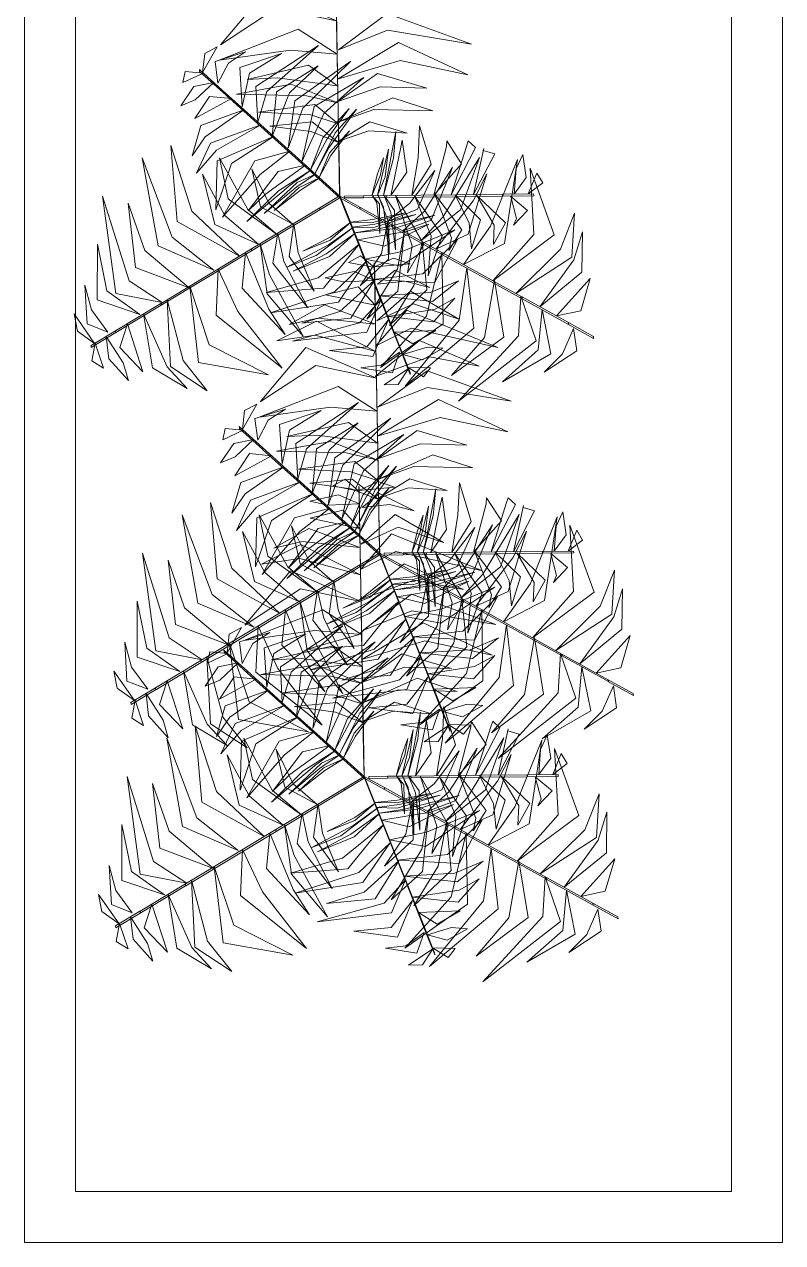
# Model space of a CAD drawing. Header units: millimetres. Extents: x 935 to 13922, y 3203 to 7816.
# Drawn here: x 4121.1 to 4165.6, y 7058.3 to 7129.8 of the extents above; entities that cross this region are included whole.
import ezdxf

# ---------------------------------------------------------------- set-up
doc = ezdxf.new("R2010")
doc.units = ezdxf.units.MM
doc.layers.add('PIANTE', color=7, linetype='Continuous', lineweight=5, true_color=0x007a00)
doc.layers.add('TRATTEGGIO_legno_colore', color=7, linetype='Continuous', lineweight=5, true_color=0xa56740)

msp = doc.modelspace()

# ---------------------------------------------------------------- linework, layer by layer
at = {"layer": 'PIANTE'}
for points in [[(4139.437, 7130.015, -0.187), (4135.881, 7130.744, -0.745), (4132.62, 7128.612, -1.51), (4135.304, 7131.8, -0.751)], [(4139.514, 7125.787, -0.575), (4139.526, 7125.675, -0.575), (4139.416, 7131.864, -0.033), (4139.403, 7131.976, -0.033)], [(4139.549, 7128.315, -0.377), (4142.431, 7129.469, -0.794), (4147.358, 7128.657, -1.742), (4142.414, 7130.444, -0.709)], [(4139.472, 7128.064, -0.358), (4136.736, 7128.303, -0.816), (4132.555, 7127.719, -1.603), (4137.192, 7129.526, -0.626)], [(4131.578, 7126.989, 5.466), (4132.428, 7128.484, 5.06), (4131.702, 7128.1, 5.125)], [(4132.468, 7126.362, 5.732), (4133.092, 7127.538, 5.409), (4134.097, 7128.194, 5.28), (4132.305, 7127.635, 5.318)], [(4133.906, 7124.979, 5.74), (4134.328, 7126.948, 5.519), (4136.205, 7128.11, 5.09), (4133.755, 7127.289, 5.599)], [(4134.817, 7124.072, 5.596), (4135.338, 7125.863, 5.803), (4138.383, 7128.574, 4.617), (4134.706, 7126.171, 6.318)], [(4139.499, 7126.599, -0.513), (4143.184, 7127.697, -1.078), (4147.147, 7126.853, -1.857), (4143.084, 7128.752, -0.971)], [(4139.505, 7126.196, -0.522), (4135.954, 7126.67, -1.102), (4134.189, 7126.583, -1.419), (4137.798, 7127.413, -0.711)], [(4135.661, 7123.234, 4.777), (4136.673, 7125.786, 4.893), (4138.364, 7127.378, 4.26), (4135.922, 7125.852, 5.412)], [(4136.607, 7122.547, 3.937), (4137.469, 7124.895, 4.088), (4140.281, 7127.651, 3.072), (4136.993, 7125.324, 4.538)], [(4131.621, 7126.95, 5.503), (4130.421, 7126.391, 5.142), (4130.556, 7127.045, 5.157)], [(4132.749, 7125.936, 5.895), (4132.761, 7125.824, 5.895), (4131.4, 7127.049, 5.404), (4131.388, 7127.161, 5.404)], [(4137.406, 7121.74, 3.157), (4138.69, 7124.571, 3.178), (4141.043, 7126.702, 2.273), (4138.134, 7124.984, 3.674)], [(4139.522, 7125.276, -1.097), (4142.004, 7126.15, -0.891), (4144.745, 7126.075, -1.699), (4141.836, 7126.937, -0.063)], [(4132.23, 7126.401, 5.723), (4131.149, 7125.385, 5.42), (4130.292, 7125.032, 5.16), (4131.059, 7126.166, 5.357)], [(4139.523, 7125.2, -1.137), (4137.668, 7125.623, -1.141), (4133.565, 7125.718, -1.995), (4136.772, 7126.3, -0.669)], [(4133.279, 7125.456, 5.841), (4131.124, 7124.282, 5.503), (4131.985, 7125.584, 5.796)], [(4134.78, 7124.106, 5.65), (4134.793, 7123.994, 5.65), (4132.761, 7125.824, 5.89), (4132.748, 7125.936, 5.89)], [(4139.472, 7124.05, -2.305), (4141.631, 7124.819, -2.116), (4145.094, 7124.736, -3.124), (4142.745, 7125.503, -1.733)], [(4139.598, 7121.104, -5.259), (4139.61, 7120.992, -5.259), (4139.526, 7125.676, -0.574), (4139.514, 7125.788, -0.574)], [(4134.006, 7124.802, 5.755), (4131.732, 7123.211, 5.332), (4130.96, 7122.092, 5.077), (4131.47, 7123.883, 5.445)], [(4139.545, 7123.983, -2.354), (4137.931, 7124.504, -2.204), (4134.863, 7124.657, -2.761), (4138.163, 7125.112, -1.54)], [(4137.913, 7121.283, 2.222), (4138.884, 7123.096, 2.697), (4140.175, 7124.883, 2.088), (4138.642, 7123.149, 3.586)], [(4138.146, 7120.995, 0.895), (4138.989, 7122.574, 1.318), (4140.617, 7124.834, 0.563), (4139.365, 7123.449, 1.85)], [(4134.986, 7123.919, 5.462), (4132.4, 7122.435, 5.502), (4131.218, 7121.073, 5.091), (4132.047, 7122.84, 5.89)], [(4137.806, 7121.38, 2.789), (4137.818, 7121.268, 2.789), (4134.793, 7123.994, 5.64), (4134.78, 7124.106, 5.64)], [(4139.564, 7122.883, -3.454), (4137.949, 7123.521, -3.188), (4135.527, 7123.837, -3.431), (4138.019, 7124.088, -2.602)], [(4139.564, 7122.96, -3.414), (4141.329, 7123.563, -3.286), (4143.585, 7123.418, -4.033), (4141.4, 7124.092, -2.778)], [(4143.866, 7119.783, 7.68), (4144.225, 7121.971, 7.477), (4144.311, 7123.855, 6.729), (4144.994, 7121.598, 8.095)], [(4135.743, 7123.236, 4.748), (4133.273, 7121.648, 4.679), (4132.347, 7118.931, 3.32), (4132.424, 7121.812, 5.102)], [(4138.417, 7120.829, -0.309), (4139.112, 7122.115, 0.008), (4140.192, 7123.568, -0.584), (4139.034, 7122.272, 0.571)], [(4142.193, 7119.765, 5.994), (4142.495, 7121.246, 6.174), (4142.93, 7123.522, 5.649), (4142.778, 7121.956, 6.778)], [(4133.747, 7116.21, -0.513), (4130.953, 7118.852, -1.078), (4129.703, 7122.706, -1.857), (4130.09, 7118.238, -0.971)], [(4136.697, 7122.377, 3.85), (4134.95, 7121.01, 3.648), (4132.735, 7118.493, 2.899), (4134.638, 7121.806, 4.266)], [(4141.836, 7119.761, 4.664), (4142.143, 7121.047, 4.988), (4142.496, 7122.493, 4.685), (4142.298, 7120.854, 5.69)], [(4142.636, 7119.769, 6.819), (4143.21, 7122.609, 6.632), (4143.297, 7123.014, 6.39), (4143.562, 7121.128, 7.187)], [(4145.149, 7119.797, 8.578), (4145.891, 7122.638, 8.509), (4145.907, 7122.983, 7.15), (4146.787, 7121.625, 8.932)], [(4146.168, 7119.808, 9.292), (4147.066, 7122.651, 9.332), (4147.174, 7122.985, 8.921), (4147.6, 7122.592, 9.719)], [(4147.488, 7119.822, 9.585), (4148.084, 7122.532, 9.161), (4148.054, 7122.411, 8.907), (4148.731, 7122.215, 9.275)], [(4132.236, 7115.395, -0.377), (4129.796, 7117.314, -0.794), (4128.035, 7121.987, -1.742), (4128.96, 7116.812, -0.709)], [(4135.968, 7117.462, -2.305), (4134.223, 7118.946, -2.116), (4132.563, 7121.987, -3.124), (4133.073, 7119.569, -1.733)], [(4141.514, 7119.757, 3.462), (4141.855, 7121.044, 3.913), (4142.194, 7121.971, 3.888), (4142.014, 7120.981, 4.545)], [(4144.396, 7117.102, -1.137), (4145.691, 7118.497, -1.141), (4147.825, 7122.003, -1.995), (4146.725, 7118.934, -0.669)], [(4146.903, 7115.714, -0.358), (4148.477, 7117.964, -0.816), (4150.062, 7121.877, -1.603), (4149.308, 7116.958, -0.626)], [(4149.877, 7119.848, 9.552), (4149.985, 7121.327, 9.25), (4150.376, 7122.168, 8.99), (4150.58, 7120.815, 9.186)], [(4134.881, 7116.892, -1.097), (4132.884, 7118.604, -0.891), (4131.578, 7121.016, -1.699), (4132.286, 7118.065, -0.063)], [(4137.94, 7121.257, 2.164), (4136.715, 7120.372, 2.344), (4134.179, 7118.241, 1.82), (4136.026, 7120.042, 2.948)], [(4137.61, 7121.555, 2.989), (4135.265, 7119.854, 2.802), (4134.253, 7118.863, 2.56), (4136.01, 7121.182, 3.357)], [(4136.866, 7118.086, -3.414), (4135.462, 7119.313, -3.286), (4134.459, 7121.339, -4.033), (4134.968, 7119.11, -2.778)], [(4138.205, 7121.019, 0.835), (4137.108, 7120.28, 1.158), (4135.195, 7118.704, 0.855), (4137.125, 7120.527, 1.86)], [(4138.825, 7120.462, -2.33), (4138.837, 7120.35, -2.33), (4137.818, 7121.268, 2.79), (4137.806, 7121.38, 2.79)], [(4139.598, 7121.104, -5.259), (4139.61, 7120.992, -5.259), (4139.634, 7119.632, -10.891), (4139.622, 7119.744, -10.891)], [(4142.37, 7118.224, -3.454), (4143.729, 7119.305, -3.188), (4145.214, 7121.244, -3.431), (4144.185, 7118.96, -2.602)], [(4143.332, 7117.691, -2.354), (4144.59, 7118.829, -2.204), (4146.256, 7121.409, -2.761), (4145, 7118.323, -1.54)], [(4145.268, 7116.62, -0.522), (4147.454, 7119.458, -1.102), (4148.261, 7121.03, -1.419), (4147.175, 7117.49, -0.711)], [(4148.609, 7114.769, -0.187), (4151.019, 7117.484, -0.745), (4150.803, 7121.374, -1.51), (4152.222, 7117.456, -0.751)], [(4150.697, 7119.857, 9.333), (4151.201, 7121.081, 8.972), (4151.545, 7120.508, 8.986)], [(4138.444, 7120.803, -0.368), (4137.322, 7120.088, 0.083), (4135.771, 7118.884, 0.059), (4137.248, 7120.241, 0.715)], [(4138.825, 7120.462, -2.33), (4138.837, 7120.35, -2.33), (4139.663, 7119.606, -8.638), (4139.651, 7119.718, -8.638)], [(4129.208, 7113.48, -0.049), (4127.262, 7114.76, -0.333), (4125.702, 7119.732, -1.336), (4126.485, 7114.009, -0.197)], [(4138.457, 7119.043, -5.259), (4138.469, 7118.931, -5.259), (4139.634, 7119.632, -10.891), (4139.622, 7119.744, -10.891)], [(4140.812, 7119.085, -5.259), (4140.824, 7118.973, -5.259), (4139.634, 7119.632, -10.891), (4139.622, 7119.744, -10.891)], [(4140.061, 7118.686, -2.33), (4140.074, 7118.574, -2.33), (4139.663, 7119.606, -8.638), (4139.651, 7119.718, -8.638)], [(4141.003, 7119.75, 1.5), (4141.015, 7119.638, 1.5), (4139.904, 7119.626, -4.808), (4139.892, 7119.738, -4.808)], [(4141.003, 7119.75, 1.5), (4141.015, 7119.638, 1.5), (4142.387, 7119.653, 6.62), (4142.375, 7119.765, 6.62)], [(4141.552, 7119.757, 3.52), (4141.802, 7119.339, 3.838), (4141.992, 7117.539, 3.246), (4141.965, 7119.276, 4.4)], [(4141.863, 7119.818, 4.725), (4142.203, 7119.084, 5.148), (4142.536, 7116.319, 4.392), (4142.52, 7118.186, 5.68)], [(4142.23, 7119.764, 6.052), (4142.634, 7118.771, 6.527), (4142.894, 7116.582, 5.917), (4142.848, 7118.896, 7.416)], [(4142.375, 7119.765, 6.618), (4142.387, 7119.653, 6.618), (4146.459, 7119.698, 9.47), (4146.446, 7119.809, 9.47)], [(4142.912, 7119.772, 6.986), (4143.886, 7116.819, 7.008), (4143.608, 7115.229, 6.102), (4144.574, 7116.891, 7.504)], [(4144.047, 7119.719, 7.766), (4145.002, 7117.408, 7.918), (4144.811, 7115.048, 6.901), (4145.644, 7117.415, 8.368)], [(4145.208, 7119.854, 8.607), (4146.192, 7117.291, 8.723), (4146.036, 7116.546, 8.09), (4146.789, 7117.752, 9.242)], [(4146.396, 7119.81, 9.426), (4147.226, 7118.139, 9.633), (4147.37, 7116.638, 8.447), (4147.9, 7118.341, 10.148)], [(4146.446, 7119.809, 9.48), (4146.459, 7119.698, 9.48), (4149.193, 7119.727, 9.719), (4149.181, 7119.839, 9.719)], [(4147.681, 7119.759, 9.57), (4148.704, 7118.025, 9.349), (4148.648, 7116.883, 8.919), (4149.357, 7118.162, 9.429)], [(4149.181, 7119.839, 9.725), (4149.193, 7119.727, 9.725), (4151.024, 7119.747, 9.234), (4151.012, 7119.859, 9.234)], [(4149.676, 7119.715, 9.561), (4150.013, 7118.428, 9.239), (4149.83, 7118.019, 9.11), (4150.658, 7118.89, 9.148)], [(4130.785, 7114.344, -0.194), (4128.179, 7116.531, -0.666), (4127.204, 7119.321, -1.231), (4127.635, 7115.542, -0.48)], [(4138.457, 7119.043, -5.259), (4138.469, 7118.931, -5.259), (4134.454, 7116.517, -0.574), (4134.442, 7116.629, -0.574)], [(4140.812, 7119.085, -5.259), (4140.824, 7118.973, -5.259), (4144.922, 7116.704, -0.574), (4144.91, 7116.816, -0.574)], [(4136.932, 7118.125, -3.454), (4137.188, 7116.407, -3.188), (4138.125, 7114.152, -3.431), (4136.662, 7116.184, -2.602)], [(4140.264, 7118.176, -0.309), (4139.072, 7117.332, 0.008), (4137.46, 7116.507, -0.584), (4139.071, 7117.156, 0.571)], [(4140.061, 7118.686, -2.33), (4140.074, 7118.574, -2.33), (4140.58, 7117.299, 2.79), (4140.568, 7117.411, 2.79)], [(4140.251, 7118.211, -0.368), (4141.575, 7118.355, 0.083), (4143.498, 7118.747, 0.059), (4141.573, 7118.185, 0.715)], [(4140.37, 7117.912, 0.835), (4141.681, 7118.087, 1.158), (4144.095, 7118.652, 0.855), (4141.557, 7117.874, 1.86)], [(4140.502, 7117.58, 2.164), (4141.993, 7117.831, 2.344), (4145.211, 7118.617, 1.82), (4142.757, 7117.821, 2.948)], [(4140.666, 7117.168, 2.989), (4143.522, 7117.653, 2.802), (4144.868, 7118.092, 2.56), (4142.266, 7116.792, 3.357)], [(4142.436, 7118.187, -3.414), (4142.076, 7116.357, -3.286), (4140.822, 7114.475, -4.033), (4142.498, 7116.03, -2.778)], [(4149.965, 7114.018, -0.052), (4152.582, 7116.618, -0.589), (4153.416, 7118.731, -1.013), (4153.259, 7116.15, -0.503)], [(4135.989, 7117.558, -2.354), (4136.345, 7115.9, -2.204), (4137.747, 7113.167, -2.761), (4135.703, 7115.797, -1.54)], [(4140.433, 7117.907, 0.895), (4138.978, 7116.865, 1.318), (4136.517, 7115.561, 0.563), (4138.253, 7116.247, 1.85)], [(4140.515, 7117.546, 2.222), (4138.841, 7116.351, 2.697), (4136.891, 7115.321, 2.088), (4139.034, 7116.196, 3.586)], [(4140.568, 7117.411, 2.789), (4140.58, 7117.299, 2.789), (4142.084, 7113.515, 5.64), (4142.072, 7113.627, 5.64)], [(4141.12, 7116.026, 3.85), (4143.291, 7116.477, 3.648), (4146.393, 7117.751, 2.899), (4143.219, 7115.625, 4.266)], [(4143.426, 7117.721, -2.305), (4143.012, 7115.467, -2.116), (4141.21, 7112.51, -3.124), (4143.048, 7114.16, -1.733)], [(4151.375, 7113.238, -0.559), (4153.372, 7115.995, -1.409), (4153.883, 7117.639, -1.574), (4153.848, 7115.268, -1.688)], [(4127.898, 7112.787, -0.696), (4125.961, 7114.167, -1.563), (4125.397, 7116.92, -1.642), (4125.395, 7113.637, -1.885)], [(4134.947, 7116.931, -1.137), (4135.508, 7115.112, -1.141), (4137.477, 7111.511, -1.995), (4135.369, 7113.998, -0.669)], [(4140.767, 7116.911, 3.157), (4138.361, 7114.942, 3.178), (4135.307, 7114.075, 2.273), (4138.676, 7114.326, 3.674)], [(4141.594, 7114.833, 4.748), (4144.512, 7115.162, 4.679), (4146.547, 7117.187, 3.32), (4145.201, 7114.638, 5.102)], [(4144.463, 7117.064, -1.097), (4143.979, 7114.479, -0.891), (4142.543, 7112.142, -1.699), (4144.744, 7114.23, -0.063)], [(4144.909, 7116.816, -0.575), (4144.922, 7116.704, -0.575), (4150.337, 7113.706, -0.033), (4150.324, 7113.818, -0.033)], [(4134.443, 7116.629, -0.575), (4134.455, 7116.517, -0.575), (4129.151, 7113.327, -0.033), (4129.138, 7113.439, -0.033)], [(4134.093, 7116.417, -0.522), (4135.458, 7113.105, -1.102), (4136.416, 7111.619, -1.419), (4133.893, 7114.33, -0.711)], [(4141.663, 7115.533, -2.839), (4140.134, 7115.84, -3.553), (4140.848, 7116.228, -3.748)], [(4141.663, 7115.573, -2.915), (4143.76, 7115.756, -3.585), (4142.79, 7116.086, -3.691)], [(4145.62, 7116.424, -0.513), (4144.729, 7112.683, -1.078), (4142.016, 7109.673, -1.857), (4145.692, 7112.242, -0.971)], [(4132.492, 7115.454, -0.358), (4133.652, 7112.965, -0.816), (4136.249, 7109.637, -1.603), (4132.366, 7112.749, -0.626)], [(4141.126, 7115.834, 3.937), (4139.312, 7114.112, 4.088), (4135.57, 7112.887, 3.072), (4139.549, 7113.515, 4.538)], [(4141.676, 7114.783, -2.088), (4139.83, 7114.694, -2.493), (4138.78, 7114.946, -3.025), (4140.468, 7115.304, -2.93)], [(4141.689, 7114.136, -1.466), (4141.702, 7114.024, -1.466), (4141.672, 7115.7, -3.142), (4141.659, 7115.812, -3.142)], [(4141.843, 7114.572, -1.952), (4143.453, 7114.749, -2.503), (4144.912, 7114.362, -2.451), (4142.874, 7115.386, -3.008)], [(4147.081, 7115.522, -0.377), (4146.64, 7112.449, -0.794), (4143.473, 7108.588, -1.742), (4147.493, 7111.977, -0.709)], [(4126.011, 7111.746, -1.952), (4125.052, 7113.052, -2.503), (4124.659, 7114.509, -2.451), (4124.791, 7112.232, -3.008)], [(4141.669, 7114.798, 4.777), (4139.63, 7112.959, 4.893), (4137.409, 7112.282, 4.26), (4140.274, 7112.568, 5.412)], [(4141.97, 7113.886, 5.462), (4144.946, 7114.069, 5.502), (4146.609, 7114.766, 5.091), (4145.083, 7113.55, 5.89)], [(4148.717, 7114.791, -0.194), (4148.126, 7111.44, -0.666), (4146.198, 7109.201, -1.231), (4149.255, 7111.464, -0.48)], [(4152.347, 7112.699, -1.078), (4154.336, 7114.905, -1.954), (4153.782, 7113.007, -1.781)], [(4130.82, 7114.448, -0.187), (4131.966, 7111.005, -0.745), (4135.443, 7109.247, -1.51), (4131.34, 7109.976, -0.751)], [(4141.702, 7113.328, -1.078), (4138.798, 7113.948, -1.954), (4140.718, 7114.417, -1.781)], [(4141.745, 7111.024, -0.022), (4141.757, 7110.912, -0.022), (4141.702, 7114.022, -1.472), (4141.689, 7114.134, -1.472)], [(4141.801, 7112.417, -0.696), (4143.964, 7113.405, -1.563), (4146.63, 7112.517, -1.642), (4143.788, 7114.16, -1.885)], [(4150.254, 7113.858, -0.049), (4150.118, 7111.532, -0.333), (4146.592, 7107.695, -1.336), (4151.158, 7111.235, -0.197)], [(4150.33, 7113.814, -0.022), (4150.342, 7113.702, -0.022), (4153.063, 7112.196, -1.472), (4153.051, 7112.308, -1.472)], [(4129.133, 7113.435, -0.022), (4129.145, 7113.323, -0.022), (4126.48, 7111.72, -1.472), (4126.467, 7111.832, -1.472)], [(4129.492, 7113.65, -0.052), (4130.435, 7110.084, -0.589), (4131.848, 7108.304, -1.013), (4129.691, 7109.731, -0.503)], [(4141.722, 7112.217, -0.559), (4138.336, 7112.568, -1.409), (4136.657, 7112.189, -1.574), (4138.727, 7113.344, -1.688)], [(4142.054, 7113.674, 5.596), (4140.792, 7112.299, 5.803), (4136.862, 7111.218, 4.617), (4141.223, 7111.743, 6.318)], [(4142.072, 7113.627, 5.65), (4142.084, 7113.515, 5.65), (4143.094, 7110.973, 5.89), (4143.082, 7111.085, 5.89)], [(4142.458, 7112.659, 5.755), (4145.201, 7113.077, 5.332), (4146.389, 7113.739, 5.077), (4145.137, 7112.359, 5.445)], [(4125.234, 7111.09, -2.915), (4124.027, 7112.814, -3.585), (4124.227, 7111.809, -3.691)], [(4128.111, 7112.819, -0.559), (4129.5, 7109.711, -1.409), (4130.668, 7108.447, -1.574), (4128.632, 7109.662, -1.688)], [(4141.751, 7110.606, -0.052), (4138.191, 7111.572, -0.589), (4135.944, 7111.238, -1.013), (4138.258, 7112.393, -0.503)], [(4142.468, 7112.456, 5.74), (4141.217, 7110.879, 5.519), (4139.02, 7110.669, 5.09), (4141.58, 7110.319, 5.599)], [(4141.746, 7110.936, -0.049), (4143.827, 7111.981, -0.333), (4148.914, 7110.846, -1.336), (4143.565, 7113.03, -0.197)], [(4151.509, 7113.07, -0.696), (4151.283, 7110.702, -1.563), (4149.18, 7108.837, -1.642), (4152.025, 7110.477, -1.885)], [(4126.465, 7111.831, -1.466), (4126.477, 7111.719, -1.466), (4125.041, 7110.855, -3.142), (4125.029, 7110.967, -3.142)], [(4127.158, 7112.246, -1.078), (4128.074, 7109.421, -1.954), (4126.708, 7110.85, -1.781)], [(4142.819, 7111.751, 5.841), (4145.271, 7111.848, 5.503), (4143.922, 7111.063, 5.796)], [(4153.354, 7111.955, -1.952), (4152.702, 7110.472, -2.503), (4151.637, 7109.403, -2.451), (4153.543, 7110.656, -3.008)], [(4153.054, 7112.306, -1.466), (4153.066, 7112.194, -1.466), (4154.532, 7111.383, -3.142), (4154.52, 7111.495, -3.142)], [(4125.269, 7111.11, -2.839), (4125.767, 7109.632, -3.553), (4125.075, 7110.057, -3.748)], [(4125.912, 7111.496, -2.088), (4126.912, 7109.942, -2.493), (4127.218, 7108.906, -3.025), (4126.064, 7110.189, -2.93)], [(4141.706, 7109.138, -0.194), (4144.903, 7110.302, -0.666), (4147.806, 7109.751, -1.231), (4144.318, 7111.268, -0.48)], [(4141.856, 7104.828, -0.575), (4141.868, 7104.716, -0.575), (4141.757, 7110.905, -0.033), (4141.745, 7111.017, -0.033)], [(4143.082, 7111.086, 5.895), (4143.094, 7110.974, 5.895), (4143.77, 7109.272, 5.404), (4143.758, 7109.384, 5.404)], [(4141.779, 7109.056, -0.187), (4138.223, 7109.786, -0.745), (4134.962, 7107.654, -1.51), (4137.646, 7110.842, -0.751)], [(4143.144, 7110.579, 5.732), (4142.064, 7109.802, 5.409), (4140.872, 7109.659, 5.28), (4142.726, 7109.365, 5.318)], [(4143.34, 7110.439, 5.723), (4144.759, 7110.87, 5.42), (4145.684, 7110.807, 5.16), (4144.495, 7110.131, 5.357)], [(4143.664, 7109.622, 5.466), (4142.239, 7108.659, 5.06), (4143.06, 7108.681, 5.125)], [(4143.643, 7109.677, 5.503), (4144.966, 7109.646, 5.142), (4144.555, 7109.119, 5.157)], [(4141.891, 7107.357, -0.377), (4144.773, 7108.51, -0.794), (4149.7, 7107.698, -1.742), (4144.755, 7109.486, -0.709)], [(4141.814, 7107.106, -0.358), (4139.078, 7107.345, -0.816), (4134.897, 7106.76, -1.603), (4139.534, 7108.567, -0.626)], [(4133.92, 7106.031, 5.466), (4134.77, 7107.526, 5.06), (4134.044, 7107.142, 5.125)], [(4137.159, 7103.113, 5.596), (4137.68, 7104.904, 5.803), (4140.725, 7107.615, 4.617), (4137.048, 7105.212, 6.318)], [(4141.841, 7105.64, -0.513), (4145.526, 7106.739, -1.078), (4149.489, 7105.895, -1.857), (4145.426, 7107.793, -0.971)], [(4134.81, 7105.404, 5.732), (4135.433, 7106.579, 5.409), (4136.439, 7107.236, 5.28), (4134.646, 7106.677, 5.318)], [(4136.248, 7104.021, 5.74), (4136.67, 7105.989, 5.519), (4138.547, 7107.151, 5.09), (4136.097, 7106.331, 5.599)], [(4138.949, 7101.588, 3.937), (4139.811, 7103.936, 4.088), (4142.623, 7106.692, 3.072), (4139.334, 7104.365, 4.538)], [(4133.963, 7105.991, 5.503), (4132.763, 7105.432, 5.142), (4132.898, 7106.087, 5.157)], [(4135.091, 7104.977, 5.895), (4135.103, 7104.865, 5.895), (4133.742, 7106.091, 5.404), (4133.73, 7106.203, 5.404)], [(4141.847, 7105.237, -0.522), (4138.296, 7105.711, -1.102), (4136.531, 7105.625, -1.419), (4140.14, 7106.454, -0.711)], [(4138.003, 7102.276, 4.777), (4139.015, 7104.828, 4.893), (4140.706, 7106.419, 4.26), (4138.264, 7104.893, 5.412)], [(4141.864, 7104.318, -1.097), (4144.345, 7105.191, -0.891), (4147.087, 7105.116, -1.699), (4144.178, 7105.978, -0.063)], [(4134.572, 7105.442, 5.723), (4133.491, 7104.427, 5.42), (4132.634, 7104.073, 5.16), (4133.401, 7105.207, 5.357)], [(4141.865, 7104.241, -1.137), (4140.009, 7104.665, -1.141), (4135.906, 7104.76, -1.995), (4139.114, 7105.341, -0.669)], [(4139.748, 7100.781, 3.157), (4141.032, 7103.613, 3.178), (4143.385, 7105.744, 2.273), (4140.476, 7104.026, 3.674)], [(4135.621, 7104.497, 5.841), (4133.466, 7103.324, 5.503), (4134.327, 7104.625, 5.796)], [(4137.122, 7103.147, 5.65), (4137.135, 7103.035, 5.65), (4135.102, 7104.865, 5.89), (4135.09, 7104.977, 5.89)], [(4141.814, 7103.091, -2.305), (4143.973, 7103.86, -2.116), (4147.435, 7103.778, -3.124), (4145.087, 7104.545, -1.733)], [(4141.94, 7100.145, -5.259), (4141.952, 7100.033, -5.259), (4141.868, 7104.717, -0.574), (4141.856, 7104.829, -0.574)], [(4136.347, 7103.843, 5.755), (4134.074, 7102.253, 5.332), (4133.302, 7101.133, 5.077), (4133.812, 7102.925, 5.445)], [(4141.887, 7103.025, -2.354), (4140.273, 7103.545, -2.204), (4137.205, 7103.698, -2.761), (4140.505, 7104.154, -1.54)], [(4140.255, 7100.324, 2.222), (4141.226, 7102.137, 2.697), (4142.517, 7103.924, 2.088), (4140.984, 7102.191, 3.586)], [(4140.488, 7100.036, 0.895), (4141.331, 7101.616, 1.318), (4142.959, 7103.875, 0.563), (4141.706, 7102.491, 1.85)], [(4140.148, 7100.422, 2.789), (4140.16, 7100.31, 2.789), (4137.135, 7103.035, 5.64), (4137.122, 7103.147, 5.64)], [(4141.906, 7101.925, -3.454), (4140.29, 7102.562, -3.188), (4137.869, 7102.878, -3.431), (4140.361, 7103.129, -2.602)], [(4140.756, 7102.425, 3.602), (4139.228, 7102.732, 2.888), (4139.942, 7103.119, 2.693)], [(4141.906, 7102.002, -3.414), (4143.671, 7102.604, -3.286), (4145.927, 7102.459, -4.033), (4143.742, 7103.133, -2.778)], [(4137.328, 7102.96, 5.462), (4134.742, 7101.476, 5.502), (4133.56, 7100.114, 5.091), (4134.389, 7101.881, 5.89)], [(4140.783, 7101.028, 4.974), (4140.795, 7100.916, 4.974), (4140.765, 7102.592, 3.298), (4140.753, 7102.704, 3.298)], [(4140.756, 7102.465, 3.525), (4142.853, 7102.648, 2.856), (4141.883, 7102.977, 2.749)], [(4140.759, 7099.87, -0.309), (4141.454, 7101.156, 0.008), (4142.533, 7102.609, -0.584), (4141.376, 7101.313, 0.571)], [(4144.534, 7098.806, 5.994), (4144.836, 7100.287, 6.174), (4145.272, 7102.563, 5.649), (4145.12, 7100.997, 6.778)], [(4146.208, 7098.824, 7.68), (4146.567, 7101.013, 7.477), (4146.653, 7102.897, 6.729), (4147.336, 7100.639, 8.095)], [(4136.089, 7095.251, -0.513), (4133.295, 7097.893, -1.078), (4132.045, 7101.748, -1.857), (4132.432, 7097.28, -0.971)], [(4138.085, 7102.278, 4.748), (4135.615, 7100.689, 4.679), (4134.689, 7097.972, 3.32), (4134.765, 7100.853, 5.102)], [(4140.77, 7101.674, 4.352), (4138.924, 7101.586, 3.947), (4137.873, 7101.838, 3.416), (4139.562, 7102.196, 3.511)], [(4140.937, 7101.464, 4.488), (4142.547, 7101.641, 3.938), (4144.005, 7101.253, 3.99), (4141.968, 7102.277, 3.433)], [(4144.978, 7098.811, 6.819), (4145.552, 7101.651, 6.632), (4145.639, 7102.056, 6.39), (4145.904, 7100.169, 7.187)], [(4147.491, 7098.838, 8.578), (4148.232, 7101.68, 8.509), (4148.249, 7102.024, 7.15), (4149.129, 7100.667, 8.932)], [(4148.51, 7098.849, 9.292), (4149.408, 7101.693, 9.332), (4149.516, 7102.027, 8.921), (4149.942, 7101.633, 9.719)], [(4134.578, 7094.437, -0.377), (4132.137, 7096.356, -0.794), (4130.377, 7101.029, -1.742), (4131.301, 7095.853, -0.709)], [(4138.31, 7096.503, -2.305), (4136.565, 7097.988, -2.116), (4134.905, 7101.028, -3.124), (4135.415, 7098.611, -1.733)], [(4139.039, 7101.419, 3.85), (4137.292, 7100.052, 3.648), (4135.077, 7097.535, 2.899), (4136.98, 7100.848, 4.266)], [(4140.796, 7100.22, 5.363), (4137.891, 7100.84, 4.487), (4139.812, 7101.308, 4.66)], [(4140.839, 7097.916, 6.418), (4140.851, 7097.804, 6.418), (4140.795, 7100.913, 4.968), (4140.783, 7101.025, 4.968)], [(4140.894, 7099.309, 5.744), (4143.058, 7100.296, 4.877), (4145.724, 7099.408, 4.798), (4142.882, 7101.052, 4.555)], [(4143.856, 7098.799, 3.462), (4144.197, 7100.086, 3.913), (4144.536, 7101.012, 3.888), (4144.355, 7100.023, 4.545)], [(4144.178, 7098.802, 4.664), (4144.485, 7100.089, 4.988), (4144.838, 7101.535, 4.685), (4144.64, 7099.896, 5.69)], [(4146.738, 7096.144, -1.137), (4148.033, 7097.539, -1.141), (4150.167, 7101.044, -1.995), (4149.066, 7097.976, -0.669)], [(4149.83, 7098.863, 9.585), (4150.425, 7101.574, 9.161), (4150.396, 7101.452, 8.907), (4151.073, 7101.256, 9.275)], [(4152.219, 7098.889, 9.552), (4152.326, 7100.369, 9.25), (4152.718, 7101.209, 8.99), (4152.921, 7099.856, 9.186)], [(4140.816, 7099.109, 5.881), (4137.429, 7099.46, 5.032), (4135.75, 7099.08, 4.867), (4137.821, 7100.235, 4.752)], [(4140.282, 7100.299, 2.164), (4139.057, 7099.414, 2.344), (4136.52, 7097.283, 1.82), (4138.368, 7099.083, 2.948)], [(4139.952, 7100.596, 2.989), (4137.607, 7098.895, 2.802), (4136.595, 7097.905, 2.56), (4138.352, 7100.223, 3.357)], [(4139.208, 7097.127, -3.414), (4137.804, 7098.354, -3.286), (4136.801, 7100.38, -4.033), (4137.31, 7098.152, -2.778)], [(4141.167, 7099.504, -2.33), (4141.179, 7099.392, -2.33), (4140.16, 7100.31, 2.79), (4140.148, 7100.422, 2.79)], [(4144.712, 7097.266, -3.454), (4146.071, 7098.347, -3.188), (4147.556, 7100.286, -3.431), (4146.527, 7098.002, -2.602)], [(4145.674, 7096.733, -2.354), (4146.932, 7097.87, -2.204), (4148.597, 7100.45, -2.761), (4147.342, 7097.365, -1.54)], [(4149.244, 7094.756, -0.358), (4150.819, 7097.005, -0.816), (4152.403, 7100.918, -1.603), (4151.65, 7095.999, -0.626)], [(4150.951, 7093.811, -0.187), (4153.361, 7096.525, -0.745), (4153.145, 7100.415, -1.51), (4154.564, 7096.497, -0.751)], [(4137.223, 7095.933, -1.097), (4135.226, 7097.645, -0.891), (4133.92, 7100.057, -1.699), (4134.628, 7097.107, -0.063)], [(4140.547, 7100.061, 0.835), (4139.449, 7099.322, 1.158), (4137.537, 7097.746, 0.855), (4139.466, 7099.568, 1.86)], [(4140.786, 7099.845, -0.368), (4139.663, 7099.129, 0.083), (4138.113, 7097.925, 0.059), (4139.59, 7099.283, 0.715)], [(4140.839, 7097.828, 6.391), (4142.921, 7098.873, 6.108), (4148.007, 7097.738, 5.104), (4142.659, 7099.922, 6.243)], [(4141.167, 7099.504, -2.33), (4141.179, 7099.392, -2.33), (4142.005, 7098.648, -8.638), (4141.993, 7098.76, -8.638)], [(4141.94, 7100.145, -5.259), (4141.952, 7100.033, -5.259), (4141.976, 7098.674, -10.891), (4141.964, 7098.786, -10.891)], [(4147.61, 7095.661, -0.522), (4149.796, 7098.499, -1.102), (4150.603, 7100.071, -1.419), (4149.517, 7096.531, -0.711)], [(4153.039, 7098.898, 9.333), (4153.543, 7100.122, 8.972), (4153.887, 7099.549, 8.986)], [(4140.845, 7097.497, 6.389), (4137.285, 7098.464, 5.852), (4135.037, 7098.13, 5.427), (4137.351, 7099.284, 5.938)], [(4140.799, 7098.085, -5.259), (4140.811, 7097.973, -5.259), (4141.976, 7098.674, -10.891), (4141.964, 7098.786, -10.891)], [(4143.154, 7098.127, -5.259), (4143.166, 7098.015, -5.259), (4141.976, 7098.674, -10.891), (4141.964, 7098.786, -10.891)], [(4143.345, 7098.792, 1.5), (4143.357, 7098.68, 1.5), (4142.246, 7098.668, -4.808), (4142.234, 7098.78, -4.808)], [(4143.345, 7098.792, 1.5), (4143.357, 7098.68, 1.5), (4144.729, 7098.695, 6.62), (4144.717, 7098.807, 6.62)], [(4143.893, 7098.798, 3.52), (4144.143, 7098.38, 3.838), (4144.334, 7096.58, 3.246), (4144.307, 7098.317, 4.4)], [(4144.205, 7098.859, 4.725), (4144.545, 7098.125, 5.148), (4144.878, 7095.36, 4.392), (4144.862, 7097.227, 5.68)], [(4144.572, 7098.806, 6.052), (4144.976, 7097.813, 6.527), (4145.236, 7095.624, 5.917), (4145.19, 7097.938, 7.416)], [(4144.716, 7098.807, 6.618), (4144.729, 7098.695, 6.618), (4148.8, 7098.739, 9.47), (4148.788, 7098.851, 9.47)], [(4145.254, 7098.813, 6.986), (4146.228, 7095.86, 7.008), (4145.95, 7094.271, 6.102), (4146.916, 7095.933, 7.504)], [(4147.55, 7098.896, 8.607), (4148.534, 7096.332, 8.723), (4148.378, 7095.588, 8.09), (4149.131, 7096.793, 9.242)], [(4148.738, 7098.851, 9.426), (4149.568, 7097.18, 9.633), (4149.712, 7095.68, 8.447), (4150.242, 7097.382, 10.148)], [(4148.788, 7098.851, 9.48), (4148.8, 7098.739, 9.48), (4151.535, 7098.769, 9.719), (4151.523, 7098.881, 9.719)], [(4150.023, 7098.8, 9.57), (4151.046, 7097.066, 9.349), (4150.99, 7095.924, 8.919), (4151.699, 7097.203, 9.429)], [(4151.522, 7098.881, 9.725), (4151.535, 7098.769, 9.725), (4153.366, 7098.788, 9.234), (4153.354, 7098.9, 9.234)], [(4131.55, 7092.521, -0.049), (4129.604, 7093.802, -0.333), (4128.044, 7098.774, -1.336), (4128.827, 7093.05, -0.197)], [(4133.127, 7093.386, -0.194), (4130.52, 7095.573, -0.666), (4129.546, 7098.362, -1.231), (4129.977, 7094.583, -0.48)], [(4140.799, 7098.085, -5.259), (4140.811, 7097.973, -5.259), (4136.796, 7095.558, -0.574), (4136.784, 7095.67, -0.574)], [(4140.799, 7096.03, 6.247), (4143.997, 7097.194, 5.774), (4146.9, 7096.643, 5.209), (4143.411, 7098.159, 5.96)], [(4142.403, 7097.727, -2.33), (4142.415, 7097.615, -2.33), (4142.005, 7098.648, -8.638), (4141.993, 7098.76, -8.638)], [(4143.154, 7098.127, -5.259), (4143.166, 7098.015, -5.259), (4147.264, 7095.745, -0.574), (4147.252, 7095.857, -0.574)], [(4146.389, 7098.761, 7.766), (4147.344, 7096.449, 7.918), (4147.153, 7094.089, 6.901), (4147.986, 7096.456, 8.368)], [(4152.018, 7098.757, 9.561), (4152.355, 7097.47, 9.239), (4152.172, 7097.061, 9.11), (4153, 7097.931, 9.148)], [(4140.872, 7095.948, 6.253), (4137.317, 7096.677, 5.696), (4134.056, 7094.545, 4.93), (4136.739, 7097.733, 5.69)], [(4140.949, 7091.72, 5.866), (4140.962, 7091.608, 5.866), (4140.851, 7097.797, 6.407), (4140.839, 7097.909, 6.407)], [(4142.403, 7097.727, -2.33), (4142.415, 7097.615, -2.33), (4142.922, 7096.34, 2.79), (4142.91, 7096.452, 2.79)], [(4142.593, 7097.252, -0.368), (4143.917, 7097.396, 0.083), (4145.84, 7097.788, 0.059), (4143.915, 7097.226, 0.715)], [(4142.712, 7096.953, 0.835), (4144.023, 7097.129, 1.158), (4146.437, 7097.694, 0.855), (4143.899, 7096.915, 1.86)], [(4142.844, 7096.622, 2.164), (4144.335, 7096.872, 2.344), (4147.552, 7097.658, 1.82), (4145.099, 7096.863, 2.948)], [(4152.307, 7093.06, -0.052), (4154.924, 7095.659, -0.589), (4155.758, 7097.773, -1.013), (4155.601, 7095.192, -0.503)], [(4142.775, 7096.949, 0.895), (4141.319, 7095.907, 1.318), (4138.858, 7094.603, 0.563), (4140.595, 7095.289, 1.85)], [(4139.274, 7097.166, -3.454), (4139.53, 7095.448, -3.188), (4140.467, 7093.193, -3.431), (4139.003, 7095.226, -2.602)], [(4142.606, 7097.217, -0.309), (4141.413, 7096.373, 0.008), (4139.801, 7095.549, -0.584), (4141.413, 7096.198, 0.571)], [(4143.008, 7096.209, 2.989), (4145.864, 7096.694, 2.802), (4147.21, 7097.134, 2.56), (4144.608, 7095.834, 3.357)], [(4144.778, 7097.228, -3.414), (4144.417, 7095.398, -3.286), (4143.164, 7093.517, -4.033), (4144.84, 7095.072, -2.778)], [(4143.462, 7095.067, 3.85), (4145.633, 7095.518, 3.648), (4148.734, 7096.792, 2.899), (4145.561, 7094.666, 4.266)], [(4145.768, 7096.763, -2.305), (4145.354, 7094.509, -2.116), (4143.551, 7091.551, -3.124), (4145.39, 7093.201, -1.733)], [(4153.717, 7092.279, -0.559), (4155.714, 7095.036, -1.409), (4156.225, 7096.68, -1.574), (4156.19, 7094.309, -1.688)], [(4130.24, 7091.828, -0.696), (4128.303, 7093.208, -1.563), (4127.739, 7095.961, -1.642), (4127.737, 7092.678, -1.885)], [(4137.289, 7095.972, -1.137), (4137.85, 7094.153, -1.141), (4139.819, 7090.552, -1.995), (4137.711, 7093.04, -0.669)], [(4143.109, 7095.953, 3.157), (4140.703, 7093.984, 3.178), (4137.649, 7093.117, 2.273), (4141.018, 7093.367, 3.674)], [(4138.331, 7096.599, -2.354), (4138.687, 7094.941, -2.204), (4140.089, 7092.208, -2.761), (4138.044, 7094.838, -1.54)], [(4142.857, 7096.587, 2.222), (4141.182, 7095.393, 2.697), (4139.233, 7094.363, 2.088), (4141.376, 7095.237, 3.586)], [(4140.985, 7094.248, 6.064), (4143.866, 7095.402, 5.646), (4148.793, 7094.59, 4.698), (4143.849, 7096.377, 5.732)], [(4142.91, 7096.452, 2.789), (4142.922, 7096.34, 2.789), (4144.426, 7092.556, 5.64), (4144.414, 7092.668, 5.64)], [(4143.936, 7093.874, 4.748), (4146.854, 7094.203, 4.679), (4148.889, 7096.228, 3.32), (4147.543, 7093.68, 5.102)], [(4146.805, 7096.106, -1.097), (4146.321, 7093.52, -0.891), (4144.885, 7091.184, -1.699), (4147.086, 7093.272, -0.063)], [(4136.785, 7095.671, -0.575), (4136.797, 7095.559, -0.575), (4131.492, 7092.368, -0.033), (4131.48, 7092.48, -0.033)], [(4140.907, 7093.997, 6.082), (4138.172, 7094.236, 5.624), (4133.991, 7093.652, 4.838), (4138.628, 7095.459, 5.815)], [(4136.435, 7095.459, -0.522), (4137.8, 7092.146, -1.102), (4138.757, 7090.661, -1.419), (4136.235, 7093.371, -0.711)], [(4147.962, 7095.465, -0.513), (4147.071, 7091.724, -1.078), (4144.358, 7088.714, -1.857), (4148.034, 7091.284, -0.971)], [(4147.251, 7095.858, -0.575), (4147.264, 7095.746, -0.575), (4152.679, 7092.747, -0.033), (4152.666, 7092.859, -0.033)], [(4134.834, 7094.495, -0.358), (4135.994, 7092.007, -0.816), (4138.591, 7088.678, -1.603), (4134.707, 7091.79, -0.626)], [(4136.253, 7090.005, 12.037), (4136.774, 7091.796, 12.244), (4139.818, 7094.507, 11.058), (4136.141, 7092.104, 12.759)], [(4143.467, 7094.875, 3.937), (4141.654, 7093.153, 4.088), (4137.912, 7091.929, 3.072), (4141.891, 7092.557, 4.538)], [(4140.934, 7092.532, 5.928), (4144.619, 7093.63, 5.363), (4148.582, 7092.786, 4.584), (4144.519, 7094.685, 5.469)], [(4149.423, 7094.563, -0.377), (4148.981, 7091.49, -0.794), (4145.815, 7087.63, -1.742), (4149.835, 7091.018, -0.709)], [(4133.013, 7092.922, 11.906), (4133.864, 7094.417, 11.501), (4133.137, 7094.033, 11.566)], [(4133.903, 7092.295, 12.172), (4134.527, 7093.471, 11.85), (4135.532, 7094.127, 11.72), (4133.74, 7093.568, 11.759)], [(4135.342, 7090.912, 12.18), (4135.764, 7092.881, 11.959), (4137.64, 7094.043, 11.53), (4135.19, 7093.222, 12.04)], [(4144.011, 7093.84, 4.777), (4141.972, 7092.001, 4.893), (4139.75, 7091.324, 4.26), (4142.616, 7091.609, 5.412)], [(4144.312, 7092.927, 5.462), (4147.288, 7093.111, 5.502), (4148.951, 7093.808, 5.091), (4147.425, 7092.591, 5.89)], [(4151.058, 7093.833, -0.194), (4150.468, 7090.482, -0.666), (4148.539, 7088.243, -1.231), (4151.597, 7090.506, -0.48)], [(4154.689, 7091.741, -1.078), (4156.678, 7093.946, -1.954), (4156.124, 7092.049, -1.781)], [(4128.353, 7090.788, -1.952), (4127.394, 7092.094, -2.503), (4127.001, 7093.55, -2.451), (4127.132, 7091.274, -3.008)], [(4134.184, 7091.869, 12.335), (4134.196, 7091.757, 12.335), (4132.836, 7092.982, 11.845), (4132.823, 7093.094, 11.845)], [(4133.162, 7093.49, -0.187), (4134.308, 7090.046, -0.745), (4137.785, 7088.288, -1.51), (4133.682, 7089.018, -0.751)], [(4140.941, 7092.129, 5.919), (4137.39, 7092.603, 5.339), (4135.624, 7092.516, 5.022), (4139.233, 7093.346, 5.73)], [(4137.096, 7089.167, 11.218), (4138.108, 7091.719, 11.333), (4139.8, 7093.311, 10.701), (4137.357, 7091.785, 11.852)], [(4138.042, 7088.48, 10.377), (4138.905, 7090.828, 10.529), (4141.716, 7093.584, 9.512), (4138.428, 7091.257, 10.978)], [(4131.475, 7092.477, -0.022), (4131.487, 7092.365, -0.022), (4128.822, 7090.762, -1.472), (4128.809, 7090.874, -1.472)], [(4131.834, 7092.691, -0.052), (4132.777, 7089.125, -0.589), (4134.19, 7087.346, -1.013), (4132.033, 7088.772, -0.503)], [(4133.056, 7092.883, 11.943), (4131.856, 7092.324, 11.582), (4131.992, 7092.978, 11.597)], [(4138.841, 7087.673, 9.597), (4140.125, 7090.504, 9.619), (4142.478, 7092.635, 8.713), (4139.57, 7090.917, 10.115)], [(4144.396, 7092.715, 5.596), (4143.134, 7091.34, 5.803), (4139.203, 7090.26, 4.617), (4143.565, 7090.784, 6.318)], [(4140.958, 7091.209, 5.343), (4143.439, 7092.083, 5.549), (4146.181, 7092.008, 4.742), (4143.272, 7092.87, 6.377)], [(4144.414, 7092.668, 5.65), (4144.426, 7092.556, 5.65), (4145.436, 7090.015, 5.89), (4145.424, 7090.127, 5.89)], [(4144.8, 7091.701, 5.755), (4147.543, 7092.118, 5.332), (4148.731, 7092.78, 5.077), (4147.479, 7091.4, 5.445)], [(4152.596, 7092.899, -0.049), (4152.46, 7090.574, -0.333), (4148.934, 7086.737, -1.336), (4153.5, 7090.276, -0.197)], [(4152.672, 7092.856, -0.022), (4152.684, 7092.744, -0.022), (4155.405, 7091.237, -1.472), (4155.393, 7091.349, -1.472)], [(4127.576, 7090.131, -2.915), (4126.369, 7091.856, -3.585), (4126.569, 7090.85, -3.691)], [(4130.453, 7091.86, -0.559), (4131.842, 7088.752, -1.409), (4133.01, 7087.488, -1.574), (4130.974, 7088.704, -1.688)], [(4133.666, 7092.334, 12.163), (4132.585, 7091.318, 11.86), (4131.728, 7090.965, 11.6), (4132.494, 7092.099, 11.797)], [(4136.216, 7090.039, 12.091), (4136.228, 7089.927, 12.091), (4134.196, 7091.757, 12.33), (4134.184, 7091.869, 12.33)], [(4140.958, 7091.133, 5.303), (4139.103, 7091.556, 5.299), (4135, 7091.651, 4.445), (4138.207, 7092.233, 5.772)], [(4141.033, 7087.037, 1.182), (4141.045, 7086.925, 1.182), (4140.962, 7091.609, 5.867), (4140.949, 7091.721, 5.867)], [(4153.851, 7092.111, -0.696), (4153.624, 7089.744, -1.563), (4151.522, 7087.879, -1.642), (4154.367, 7089.518, -1.885)], [(4129.5, 7091.288, -1.078), (4130.416, 7088.462, -1.954), (4129.05, 7089.891, -1.781)], [(4134.715, 7091.389, 12.281), (4132.56, 7090.215, 11.943), (4133.42, 7091.517, 12.237)], [(4140.98, 7089.916, 4.087), (4139.366, 7090.437, 4.236), (4136.299, 7090.59, 3.679), (4139.599, 7091.045, 4.901)], [(4140.908, 7089.983, 4.136), (4143.066, 7090.752, 4.324), (4146.529, 7090.669, 3.317), (4144.181, 7091.436, 4.708)], [(4144.81, 7091.498, 5.74), (4143.559, 7089.92, 5.519), (4141.362, 7089.71, 5.09), (4143.921, 7089.36, 5.599)], [(4155.696, 7090.997, -1.952), (4155.044, 7089.514, -2.503), (4153.979, 7088.445, -2.451), (4155.885, 7089.697, -3.008)], [(4155.395, 7091.348, -1.466), (4155.408, 7091.236, -1.466), (4156.874, 7090.424, -3.142), (4156.862, 7090.536, -3.142)], [(4128.807, 7090.872, -1.466), (4128.819, 7090.76, -1.466), (4127.383, 7089.897, -3.142), (4127.371, 7090.009, -3.142)], [(4128.254, 7090.538, -2.088), (4129.254, 7088.983, -2.493), (4129.56, 7087.948, -3.025), (4128.406, 7089.231, -2.93)], [(4135.441, 7090.735, 12.196), (4133.167, 7089.144, 11.772), (4132.396, 7088.025, 11.518), (4132.906, 7089.816, 11.886)], [(4139.348, 7087.216, 8.663), (4140.32, 7089.029, 9.137), (4141.611, 7090.816, 8.528), (4140.077, 7089.082, 10.027)], [(4139.582, 7086.928, 7.336), (4140.425, 7088.507, 7.759), (4142.053, 7090.767, 7.003), (4140.8, 7089.382, 8.29)], [(4145.16, 7090.793, 5.841), (4147.613, 7090.889, 5.503), (4146.264, 7090.104, 5.796)], [(4127.61, 7090.151, -2.839), (4128.109, 7088.674, -3.553), (4127.416, 7089.098, -3.748)], [(4136.421, 7089.852, 11.903), (4133.835, 7088.368, 11.943), (4132.654, 7087.006, 11.531), (4133.483, 7088.773, 12.33)], [(4139.241, 7087.313, 9.229), (4139.253, 7087.201, 9.229), (4136.228, 7089.927, 12.08), (4136.216, 7090.039, 12.08)], [(4141, 7088.817, 2.987), (4139.384, 7089.454, 3.253), (4136.963, 7089.77, 3.01), (4139.455, 7090.021, 3.839)], [(4139.852, 7086.762, 6.131), (4140.547, 7088.048, 6.448), (4141.627, 7089.501, 5.857), (4140.47, 7088.205, 7.011)], [(4140.999, 7088.893, 3.027), (4142.764, 7089.496, 3.155), (4145.02, 7089.351, 2.408), (4142.836, 7090.025, 3.662)], [(4145.486, 7089.62, 5.732), (4144.406, 7088.843, 5.409), (4143.214, 7088.7, 5.28), (4145.068, 7088.407, 5.318)], [(4145.301, 7085.716, 14.12), (4145.66, 7087.904, 13.918), (4145.746, 7089.788, 13.169), (4146.429, 7087.531, 14.536)], [(4145.424, 7090.127, 5.895), (4145.436, 7090.015, 5.895), (4146.112, 7088.313, 5.404), (4146.1, 7088.425, 5.404)], [(4145.682, 7089.48, 5.723), (4147.101, 7089.911, 5.42), (4148.026, 7089.848, 5.16), (4146.836, 7089.172, 5.357)], [(4137.179, 7089.169, 11.189), (4134.709, 7087.581, 11.12), (4133.782, 7084.864, 9.76), (4133.859, 7087.745, 11.542)], [(4143.628, 7085.698, 12.434), (4143.93, 7087.179, 12.614), (4144.366, 7089.455, 12.09), (4144.213, 7087.889, 13.219)], [(4144.072, 7085.702, 13.259), (4144.645, 7088.542, 13.073), (4144.732, 7088.947, 12.831), (4144.997, 7087.061, 13.627)], [(4146.584, 7085.73, 15.019), (4147.326, 7088.571, 14.95), (4147.343, 7088.916, 13.59), (4148.223, 7087.559, 15.372)], [(4147.604, 7085.741, 15.733), (4148.501, 7088.584, 15.773), (4148.609, 7088.918, 15.361), (4149.035, 7088.525, 16.16)], [(4135.183, 7082.143, 5.928), (4132.389, 7084.785, 5.363), (4131.138, 7088.639, 4.584), (4131.525, 7084.171, 5.469)], [(4138.132, 7088.31, 10.29), (4136.386, 7086.943, 10.088), (4134.171, 7084.427, 9.339), (4136.073, 7087.739, 10.706)], [(4143.272, 7085.694, 11.105), (4143.579, 7086.98, 11.428), (4143.932, 7088.426, 11.125), (4143.733, 7086.787, 12.13)], [(4146.006, 7088.664, 5.466), (4144.581, 7087.7, 5.06), (4145.402, 7087.723, 5.125)], [(4145.985, 7088.718, 5.503), (4147.308, 7088.687, 5.142), (4146.897, 7088.161, 5.157)], [(4148.923, 7085.755, 16.026), (4149.519, 7088.465, 15.602), (4149.489, 7088.344, 15.348), (4150.166, 7088.148, 15.716)], [(4151.313, 7085.781, 15.993), (4151.42, 7087.26, 15.69), (4151.811, 7088.101, 15.43), (4152.015, 7086.748, 15.627)], [(4133.671, 7081.328, 6.064), (4131.231, 7083.247, 5.646), (4129.471, 7087.92, 4.698), (4130.395, 7082.745, 5.732)], [(4137.404, 7083.395, 4.136), (4135.658, 7084.879, 4.324), (4133.998, 7087.92, 3.317), (4134.508, 7085.502, 4.708)], [(4139.046, 7087.488, 9.43), (4136.7, 7085.787, 9.243), (4135.688, 7084.796, 9.001), (4137.445, 7087.115, 9.798)], [(4142.95, 7085.69, 9.903), (4143.291, 7086.977, 10.353), (4143.629, 7087.904, 10.329), (4143.449, 7086.914, 10.986)], [(4144.767, 7083.624, 4.087), (4146.025, 7084.762, 4.236), (4147.691, 7087.342, 3.679), (4146.435, 7084.256, 4.901)], [(4145.832, 7083.035, 5.303), (4147.126, 7084.43, 5.299), (4149.26, 7087.936, 4.445), (4148.16, 7084.867, 5.772)], [(4148.338, 7081.647, 6.082), (4149.913, 7083.897, 5.624), (4151.497, 7087.81, 4.838), (4150.744, 7082.891, 5.815)], [(4136.316, 7082.825, 5.343), (4134.319, 7084.537, 5.549), (4133.014, 7086.949, 4.742), (4133.721, 7083.998, 6.377)], [(4139.376, 7087.19, 8.605), (4138.15, 7086.305, 8.785), (4135.614, 7084.174, 8.26), (4137.461, 7085.975, 9.389)], [(4138.301, 7084.019, 3.027), (4136.897, 7085.246, 3.155), (4135.894, 7087.272, 2.408), (4136.403, 7085.043, 3.662)], [(4139.64, 7086.952, 7.275), (4138.543, 7086.213, 7.598), (4136.63, 7084.637, 7.296), (4138.56, 7086.46, 8.3)], [(4139.88, 7086.736, 6.073), (4138.757, 7086.021, 6.524), (4137.207, 7084.817, 6.499), (4138.683, 7086.174, 7.156)], [(4140.26, 7086.395, 4.111), (4140.273, 7086.283, 4.111), (4139.253, 7087.201, 9.23), (4139.241, 7087.313, 9.23)], [(4141.033, 7087.037, 1.182), (4141.045, 7086.925, 1.182), (4141.07, 7085.565, -4.45), (4141.057, 7085.677, -4.45)], [(4143.805, 7084.157, 2.987), (4145.165, 7085.238, 3.253), (4146.649, 7087.177, 3.01), (4145.62, 7084.893, 3.839)], [(4146.703, 7082.553, 5.919), (4148.889, 7085.391, 5.339), (4149.697, 7086.963, 5.022), (4148.611, 7083.423, 5.73)], [(4150.045, 7080.702, 6.253), (4152.454, 7083.417, 5.696), (4152.238, 7087.307, 4.93), (4153.657, 7083.389, 5.69)], [(4152.133, 7085.79, 15.773), (4152.637, 7087.014, 15.412), (4152.98, 7086.441, 15.427)], [(4140.26, 7086.395, 4.111), (4140.273, 7086.283, 4.111), (4141.098, 7085.539, -2.197), (4141.086, 7085.651, -2.197)], [(4130.644, 7079.413, 6.391), (4128.698, 7080.693, 6.108), (4127.138, 7085.665, 5.104), (4127.92, 7079.942, 6.243)], [(4132.221, 7080.277, 6.247), (4129.614, 7082.464, 5.774), (4128.639, 7085.254, 5.209), (4129.07, 7081.475, 5.96)], [(4139.892, 7084.976, 1.182), (4139.904, 7084.864, 1.182), (4141.07, 7085.565, -4.45), (4141.057, 7085.677, -4.45)], [(4142.247, 7085.018, 1.182), (4142.259, 7084.906, 1.182), (4141.07, 7085.565, -4.45), (4141.057, 7085.677, -4.45)], [(4141.497, 7084.619, 4.111), (4141.509, 7084.507, 4.111), (4141.098, 7085.539, -2.197), (4141.086, 7085.651, -2.197)], [(4142.438, 7085.683, 7.94), (4142.451, 7085.571, 7.94), (4141.339, 7085.559, 1.633), (4141.327, 7085.671, 1.633)], [(4142.438, 7085.683, 7.94), (4142.451, 7085.571, 7.94), (4143.822, 7085.586, 13.06), (4143.81, 7085.698, 13.06)], [(4142.987, 7085.69, 9.961), (4143.237, 7085.272, 10.278), (4143.427, 7083.472, 9.687), (4143.4, 7085.209, 10.841)], [(4143.299, 7085.751, 11.166), (4143.638, 7085.017, 11.589), (4143.971, 7082.252, 10.833), (4143.955, 7084.119, 12.12)], [(4143.665, 7085.697, 12.493), (4144.069, 7084.704, 12.967), (4144.33, 7082.515, 12.358), (4144.284, 7084.829, 13.857)], [(4143.81, 7085.698, 13.059), (4143.822, 7085.586, 13.059), (4147.894, 7085.631, 15.91), (4147.882, 7085.742, 15.91)], [(4144.348, 7085.705, 13.427), (4145.321, 7082.752, 13.448), (4145.043, 7081.162, 12.543), (4146.009, 7082.824, 13.945)], [(4145.482, 7085.652, 14.207), (4146.438, 7083.341, 14.359), (4146.247, 7080.981, 13.342), (4147.079, 7083.348, 14.808)], [(4146.644, 7085.787, 15.048), (4147.628, 7083.224, 15.163), (4147.471, 7082.479, 14.531), (4148.224, 7083.685, 15.682)], [(4147.832, 7085.743, 15.867), (4148.661, 7084.072, 16.073), (4148.805, 7082.571, 14.888), (4149.335, 7084.274, 16.589)], [(4147.882, 7085.742, 15.921), (4147.894, 7085.631, 15.921), (4150.629, 7085.66, 16.16), (4150.616, 7085.772, 16.16)], [(4149.116, 7085.692, 16.01), (4150.139, 7083.958, 15.789), (4150.083, 7082.816, 15.36), (4150.792, 7084.095, 15.869)], [(4150.616, 7085.772, 16.165), (4150.628, 7085.66, 16.165), (4152.46, 7085.68, 15.674), (4152.447, 7085.792, 15.674)], [(4151.112, 7085.648, 16.002), (4151.449, 7084.361, 15.68), (4151.266, 7083.952, 15.55), (4152.094, 7084.823, 15.588)], [(4139.892, 7084.976, 1.182), (4139.904, 7084.864, 1.182), (4135.89, 7082.45, 5.867), (4135.877, 7082.562, 5.867)], [(4141.497, 7084.619, 4.111), (4141.509, 7084.507, 4.111), (4142.016, 7083.232, 9.23), (4142.003, 7083.344, 9.23)], [(4141.687, 7084.144, 6.073), (4143.01, 7084.288, 6.524), (4144.934, 7084.68, 6.499), (4143.008, 7084.118, 7.156)], [(4141.806, 7083.845, 7.275), (4143.117, 7084.02, 7.598), (4145.53, 7084.585, 7.296), (4142.992, 7083.807, 8.3)], [(4141.937, 7083.513, 8.605), (4143.428, 7083.764, 8.785), (4146.646, 7084.55, 8.26), (4144.192, 7083.754, 9.389)], [(4142.247, 7085.018, 1.182), (4142.259, 7084.906, 1.182), (4146.358, 7082.637, 5.867), (4146.345, 7082.749, 5.867)], [(4151.4, 7079.951, 6.389), (4154.017, 7082.551, 5.852), (4154.852, 7084.664, 5.427), (4154.695, 7082.083, 5.938)], [(4141.869, 7083.84, 7.336), (4140.413, 7082.798, 7.759), (4137.952, 7081.494, 7.003), (4139.689, 7082.18, 8.29)], [(4138.367, 7084.058, 2.987), (4138.624, 7082.34, 3.253), (4139.561, 7080.085, 3.01), (4138.097, 7082.117, 3.839)], [(4141.7, 7084.109, 6.131), (4140.507, 7083.265, 6.448), (4138.895, 7082.44, 5.857), (4140.507, 7083.089, 7.011)], [(4142.101, 7083.101, 9.43), (4144.957, 7083.586, 9.243), (4146.304, 7084.025, 9.001), (4143.701, 7082.725, 9.798)], [(4143.872, 7084.12, 3.027), (4143.511, 7082.29, 3.155), (4142.258, 7080.408, 2.408), (4143.933, 7081.963, 3.662)], [(4137.425, 7083.491, 4.087), (4137.781, 7081.833, 4.236), (4139.182, 7079.1, 3.679), (4137.138, 7081.73, 4.901)], [(4141.95, 7083.479, 8.663), (4140.276, 7082.284, 9.137), (4138.327, 7081.254, 8.528), (4140.47, 7082.129, 10.027)], [(4142.003, 7083.344, 9.229), (4142.016, 7083.232, 9.229), (4143.519, 7079.448, 12.08), (4143.507, 7079.56, 12.08)], [(4142.555, 7081.959, 10.29), (4144.727, 7082.41, 10.088), (4147.828, 7083.684, 9.339), (4144.654, 7081.558, 10.706)], [(4144.861, 7083.654, 4.136), (4144.448, 7081.4, 4.324), (4142.645, 7078.443, 3.317), (4144.483, 7080.093, 4.708)], [(4143.029, 7080.766, 11.189), (4145.948, 7081.095, 11.12), (4147.982, 7083.12, 9.76), (4146.637, 7080.571, 11.542)], [(4152.81, 7079.171, 5.881), (4154.808, 7081.928, 5.032), (4155.318, 7083.572, 4.867), (4155.283, 7081.201, 4.752)], [(4129.334, 7078.72, 5.744), (4127.397, 7080.1, 4.877), (4126.833, 7082.853, 4.798), (4126.83, 7079.57, 4.555)], [(4135.878, 7082.562, 5.866), (4135.89, 7082.45, 5.866), (4130.586, 7079.26, 6.407), (4130.574, 7079.372, 6.407)], [(4135.529, 7082.35, 5.919), (4136.893, 7079.038, 5.339), (4137.851, 7077.552, 5.022), (4135.328, 7080.263, 5.73)], [(4136.382, 7082.864, 5.303), (4136.943, 7081.045, 5.299), (4138.912, 7077.444, 4.445), (4136.805, 7079.931, 5.772)], [(4142.202, 7082.844, 9.597), (4139.796, 7080.875, 9.619), (4136.743, 7080.008, 8.713), (4140.111, 7080.259, 10.115)], [(4147.056, 7082.357, 5.928), (4146.164, 7078.616, 5.363), (4143.452, 7075.606, 4.584), (4147.128, 7078.175, 5.469)], [(4145.898, 7082.997, 5.343), (4145.414, 7080.412, 5.549), (4143.978, 7078.075, 4.742), (4146.179, 7080.163, 6.377)], [(4146.345, 7082.749, 5.866), (4146.357, 7082.637, 5.866), (4151.772, 7079.639, 6.407), (4151.76, 7079.751, 6.407)], [(4142.561, 7081.767, 10.377), (4140.747, 7080.045, 10.529), (4137.005, 7078.82, 9.512), (4140.984, 7079.448, 10.978)], [(4133.927, 7081.387, 6.082), (4135.088, 7078.898, 5.624), (4137.685, 7075.57, 4.838), (4133.801, 7078.682, 5.815)], [(4148.517, 7081.455, 6.064), (4148.075, 7078.382, 5.646), (4144.908, 7074.521, 4.698), (4148.928, 7077.91, 5.732)], [(4127.446, 7077.679, 4.488), (4126.488, 7078.985, 3.938), (4126.094, 7080.442, 3.99), (4126.226, 7078.165, 3.433)], [(4132.255, 7080.381, 6.253), (4133.401, 7076.938, 5.696), (4136.878, 7075.18, 4.93), (4132.776, 7075.909, 5.69)], [(4143.104, 7080.731, 11.218), (4141.065, 7078.892, 11.333), (4138.844, 7078.215, 10.701), (4141.71, 7078.501, 11.852)], [(4143.406, 7079.819, 11.903), (4146.382, 7080.002, 11.943), (4148.044, 7080.699, 11.531), (4146.518, 7079.483, 12.33)], [(4150.152, 7080.724, 6.247), (4149.562, 7077.373, 5.774), (4147.633, 7075.135, 5.209), (4150.69, 7077.397, 5.96)], [(4153.783, 7078.632, 5.363), (4155.772, 7080.838, 4.487), (4155.217, 7078.94, 4.66)], [(4130.927, 7079.583, 6.389), (4131.87, 7076.017, 5.852), (4133.283, 7074.237, 5.427), (4131.126, 7075.664, 5.938)], [(4143.489, 7079.607, 12.037), (4142.228, 7078.232, 12.244), (4138.297, 7077.151, 11.058), (4142.658, 7077.676, 12.759)], [(4143.507, 7079.56, 12.091), (4143.519, 7079.448, 12.091), (4144.53, 7076.906, 12.33), (4144.517, 7077.018, 12.33)], [(4143.893, 7078.592, 12.196), (4146.636, 7079.01, 11.772), (4147.824, 7079.672, 11.518), (4146.573, 7078.292, 11.886)], [(4151.689, 7079.791, 6.391), (4151.553, 7077.465, 6.108), (4148.027, 7073.628, 5.104), (4152.593, 7077.168, 6.243)], [(4151.766, 7079.747, 6.418), (4151.778, 7079.635, 6.418), (4154.499, 7078.129, 4.968), (4154.486, 7078.241, 4.968)], [(4130.568, 7079.368, 6.418), (4130.58, 7079.256, 6.418), (4127.915, 7077.653, 4.968), (4127.903, 7077.765, 4.968)], [(4152.944, 7079.003, 5.744), (4152.718, 7076.635, 4.877), (4150.616, 7074.77, 4.798), (4153.46, 7076.41, 4.555)], [(4126.669, 7077.023, 3.525), (4125.462, 7078.747, 2.856), (4125.662, 7077.742, 2.749)], [(4128.594, 7078.179, 5.363), (4129.509, 7075.354, 4.487), (4128.143, 7076.783, 4.66)], [(4129.546, 7078.752, 5.881), (4130.935, 7075.644, 5.032), (4132.103, 7074.38, 4.867), (4130.068, 7075.595, 4.752)], [(4143.903, 7078.389, 12.18), (4142.653, 7076.812, 11.959), (4140.455, 7076.602, 11.53), (4143.015, 7076.252, 12.04)], [(4154.489, 7078.239, 4.974), (4154.501, 7078.127, 4.974), (4155.967, 7077.316, 3.298), (4155.955, 7077.428, 3.298)], [(4127.9, 7077.764, 4.974), (4127.913, 7077.652, 4.974), (4126.476, 7076.788, 3.298), (4126.464, 7076.9, 3.298)], [(4127.347, 7077.429, 4.352), (4128.347, 7075.875, 3.947), (4128.654, 7074.839, 3.416), (4127.5, 7076.122, 3.511)], [(4144.254, 7077.684, 12.281), (4146.706, 7077.781, 11.943), (4145.358, 7076.996, 12.237)], [(4154.79, 7077.888, 4.488), (4154.138, 7076.405, 3.938), (4153.073, 7075.336, 3.99), (4154.979, 7076.589, 3.433)], [(4126.704, 7077.043, 3.602), (4127.203, 7075.565, 2.888), (4126.51, 7075.99, 2.693)], [(4144.517, 7077.019, 12.335), (4144.529, 7076.907, 12.335), (4145.206, 7075.205, 11.845), (4145.194, 7075.317, 11.845)], [(4144.776, 7076.372, 12.163), (4146.195, 7076.803, 11.86), (4147.12, 7076.74, 11.6), (4145.93, 7076.064, 11.797)], [(4144.58, 7076.512, 12.172), (4143.5, 7075.735, 11.85), (4142.307, 7075.592, 11.72), (4144.162, 7075.298, 11.759)], [(4145.099, 7075.555, 11.906), (4143.674, 7074.592, 11.501), (4144.496, 7074.614, 11.566)], [(4145.078, 7075.61, 11.943), (4146.402, 7075.579, 11.582), (4145.99, 7075.052, 11.597)]]:
    msp.add_3dface(points, dxfattribs=at)
at = {"layer": 'TRATTEGGIO_legno_colore', "elevation": -7.951}
for points in [[(4121.11, 7168.47), (4165.633, 7168.47), (4165.633, 7058.316), (4121.11, 7058.316)], [(4124.11, 7165.47), (4162.633, 7165.47), (4162.633, 7061.316), (4124.11, 7061.316)]]:
    msp.add_lwpolyline(points, close=True, dxfattribs=at)

doc.saveas('drawing.dxf')
